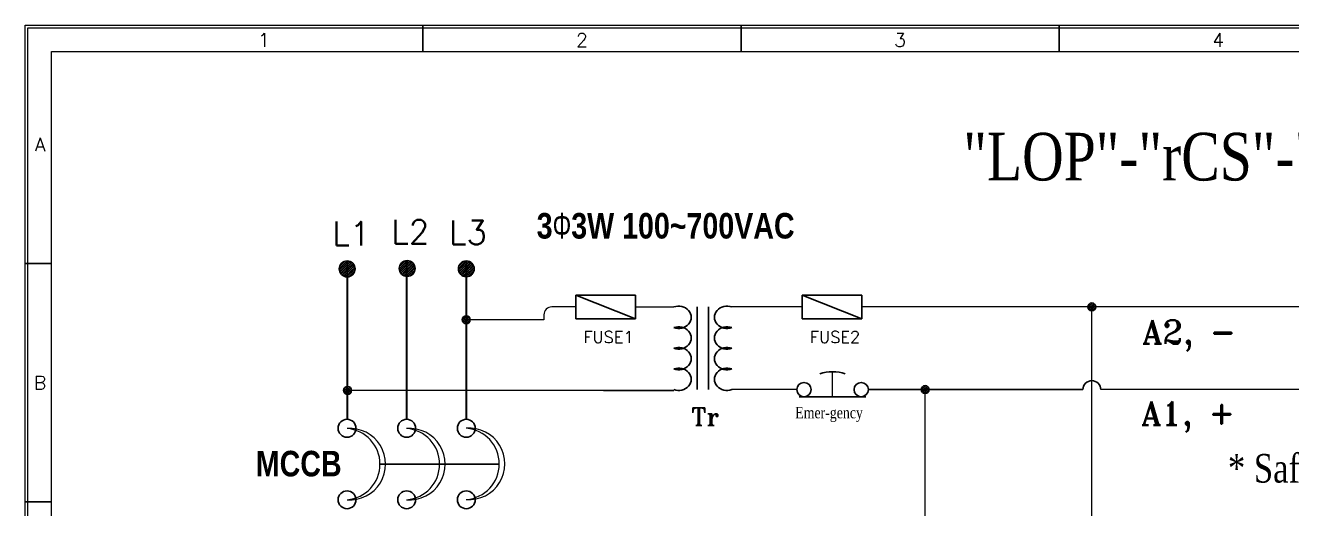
# Model space of a CAD drawing. Header units: millimetres. Extents: x 107 to 2900, y 85 to 3996.
# Drawn here: x 111.1 to 455, y 1792 to 1923.4 of the extents above; entities that cross this region are included whole.
import ezdxf
from ezdxf.enums import TextEntityAlignment as Align
from ezdxf.lldxf.tags import DXFTag

# ---------------------------------------------------------------- set-up
doc = ezdxf.new("R2010")
doc.units = ezdxf.units.MM
for name, color, linetype in [('1', 1, 'CENTER'), ('20', 2, 'Continuous'), ('30', 3, 'Continuous'), ('70', 7, 'Continuous')]:
    doc.layers.add(name, color=color, linetype=linetype)
doc.styles.add('ROMANS', font='ROMANS.shx', dxfattribs={"width": 0.7})
doc.styles.add('SIMPLEX', font='SIMPLEX')
doc.styles.add('SS', font='batang.ttc', dxfattribs={"width": 0.8})
doc.styles.add('STYLE2', font='romant.shx')
tags = doc.linetypes.add('CENTER', pattern=[2, 1.25, -0.25, 0.25, -0.25]).pattern_tags.tags
tags[10:11] = [DXFTag(74, 4), DXFTag(75, 0), DXFTag(340, '0'), DXFTag(46, 1.0), DXFTag(50, 0.0), DXFTag(44, 0.0), DXFTag(45, 0.0)]
tags[8:9] = [DXFTag(74, 4), DXFTag(75, 0), DXFTag(340, '0'), DXFTag(46, 1.0), DXFTag(50, 0.0), DXFTag(44, 0.0), DXFTag(45, 0.0)]
tags[6:7] = [DXFTag(74, 4), DXFTag(75, 0), DXFTag(340, '0'), DXFTag(46, 1.0), DXFTag(50, 0.0), DXFTag(44, 0.0), DXFTag(45, 0.0)]
tags[4:5] = [DXFTag(74, 4), DXFTag(75, 0), DXFTag(340, '0'), DXFTag(46, 1.0), DXFTag(50, 0.0), DXFTag(44, 0.0), DXFTag(45, 0.0)]

msp = doc.modelspace()

# ---------------------------------------------------------------- hatches: boundary and pattern name
at = {"layer": '70'}
h = msp.add_hatch(dxfattribs=at)
h.set_pattern_fill('ANSI33', color=256, scale=2.15937, style=0)
h.set_pattern_definition([(45, (1954.25425, 1215.34526), (-0.38172635, 0.38172635), []), (45, (1954.636, 1215.34526), (-0.38172635, 0.38172635), [0.26992129, -0.13496065])])
h.paths.add_polyline_path([(196.391, 1857.191, 1), (200.71, 1857.191, 1)])
h = msp.add_hatch(dxfattribs=at)
h.set_pattern_fill('ANSI33', color=256, scale=2.15937, style=0)
h.set_pattern_definition([(45, (1970.54496, 1215.4407), (-0.38172635, 0.38172635), []), (45, (1970.9267, 1215.4407), (-0.38172635, 0.38172635), [0.26992129, -0.13496065])])
h.paths.add_polyline_path([(212.682, 1857.286, 1), (217, 1857.286, 1)])
h = msp.add_hatch(dxfattribs=at)
h.set_pattern_fill('ANSI33', color=256, scale=2.15937, style=0)
h.set_pattern_definition([(45, (1986.59844, 1215.3729), (-0.38172635, 0.38172635), []), (45, (1986.98017, 1215.3729), (-0.38172635, 0.38172635), [0.26992129, -0.13496065])])
h.paths.add_polyline_path([(228.735, 1857.218, 1), (233.054, 1857.218, 1)])
h = msp.add_hatch(dxfattribs=at)
h.set_pattern_fill('ANSI33', color=256, scale=2.15937, style=0)
h.set_pattern_definition([(45, (2140.79003, 1258.50386), (-0.38172635, 0.38172635), []), (45, (2141.17176, 1258.50386), (-0.38172635, 0.38172635), [0.26992129, -0.13496065])])
h.paths.add_polyline_path([(400.752, 1847.933, 0.4142136), (399.673, 1846.853, 0.4142136), (400.752, 1845.774)])
h.paths.add_polyline_path([(400.752, 1847.933), (400.752, 1846.853), (401.832, 1846.853, 0.4142136)])
h.paths.add_polyline_path([(401.832, 1846.853), (400.752, 1846.853), (400.752, 1845.774, 0.4142136)])
h = msp.add_hatch(dxfattribs=at)
h.set_pattern_fill('ANSI33', color=256, scale=2.15937, style=0)
h.set_pattern_definition([(45, (1970.93203, 1255.0238), (-0.38172635, 0.38172635), []), (45, (1971.31376, 1255.0238), (-0.38172635, 0.38172635), [0.26992129, -0.13496065])])
h.paths.add_polyline_path([(230.894, 1844.453, 0.4142136), (229.815, 1843.373, 0.4142136), (230.894, 1842.294)])
h.paths.add_polyline_path([(230.894, 1844.453), (230.894, 1843.373), (231.974, 1843.373, 0.4142136)])
h.paths.add_polyline_path([(231.974, 1843.373), (230.894, 1843.373), (230.894, 1842.294, 0.4142136)])
h = msp.add_hatch(dxfattribs=at)
h.set_pattern_fill('ANSI33', color=256, scale=2.15937, style=0)
h.set_pattern_definition([(45, (1938.7048, 1235.80165), (-0.38172635, 0.38172635), []), (45, (1939.0865, 1235.80165), (-0.38172635, 0.38172635), [0.26992129, -0.13496065])])
h.paths.add_polyline_path([(198.667, 1825.231, 0.4142136), (197.588, 1824.151, 0.4142136), (198.667, 1823.072)])
h.paths.add_polyline_path([(198.667, 1825.231), (198.667, 1824.151), (199.747, 1824.151, 0.4142136)])
h.paths.add_polyline_path([(199.747, 1824.151), (198.667, 1824.151), (198.667, 1823.072, 0.4142136)])
h = msp.add_hatch(dxfattribs=at)
h.set_pattern_fill('ANSI33', color=256, scale=2.15937, style=0)
h.set_pattern_definition([(45, (2095.5323, 1236.03027), (-0.38172635, 0.38172635), []), (45, (2095.91403, 1236.03027), (-0.38172635, 0.38172635), [0.26992129, -0.13496065])])
h.paths.add_polyline_path([(355.495, 1825.46, 0.4142136), (354.415, 1824.38, 0.4142136), (355.495, 1823.3)])
h.paths.add_polyline_path([(355.495, 1825.46), (355.495, 1824.38), (356.574, 1824.38, 0.4142136)])
h.paths.add_polyline_path([(356.574, 1824.38), (355.495, 1824.38), (355.495, 1823.3, 0.4142136)])

# ---------------------------------------------------------------- linework, layer by layer
at = {"color": 0, "lineweight": 30}
for p, q in [((198.504, 1859.349), (198.504, 1816.295)), ((214.699, 1859.441), (214.699, 1816.295)), ((230.894, 1859.377), (230.894, 1816.295))]:
    msp.add_line(p, q, dxfattribs=at)
at = {"color": 0, "lineweight": 15}
for p, q in [((260.623, 1846.853), (254.112, 1846.853)), ((276.818, 1846.853), (287.251, 1846.853)), ((322.135, 1846.853), (303.002, 1846.853)), ((395.038, 1846.853), (338.33, 1846.853)), ((726.655, 1846.853), (395.038, 1846.853)), ((251.953, 1843.373), (230.894, 1843.373)), ((251.953, 1844.694), (251.953, 1843.373)), ((268.129, 1824.151), (198.667, 1824.151)), ((320.636, 1824.38), (303.002, 1824.38)), ((623.387, 1824.38), (403.182, 1824.38))]:
    msp.add_line(p, q, dxfattribs=at)
at = {"color": 7}
for p, q in [((293.551, 1824.38), (293.551, 1846.853)), ((296.702, 1846.853), (296.702, 1824.38))]:
    msp.add_line(p, q, dxfattribs=at)
for p, q in [((268.129, 1824.151), (272.162, 1824.151)), ((272.162, 1824.151), (287.251, 1824.151))]:
    msp.add_line(p, q)
at = {"color": 0, "linetype": 'ByBlock'}
for p, q in [((355.495, 1824.38), (340.071, 1824.38)), ((398.323, 1824.38), (355.495, 1824.38))]:
    msp.add_line(p, q, dxfattribs=at)
at = {"color": 1, "linetype": 'ByBlock'}
msp.add_line((321.284, 1822.407), (339.423, 1822.407), dxfattribs=at)
at = {"color": 0}
msp.add_line((207.455, 1804.148), (239.846, 1804.148), dxfattribs=at)
at = {"color": 1, "linetype": 'ByBlock'}
for centre in [(322.58, 1824.38), (338.127, 1824.38)]:
    msp.add_circle(centre, 1.943, dxfattribs=at)
at = {"color": 0, "lineweight": 15}
msp.add_arc((254.112, 1844.694), 2.159, 90, 180, dxfattribs=at)
at = {"color": 0}
msp.add_arc((400.753, 1824.38), 2.429, 0, 180, dxfattribs=at)
at = {"color": 7}
for centre, major_axis, start_param, end_param in [((288.563, 1844.044), (3.413, 0), 4.3175972, 8.2487734), ((301.69, 1844.044), (3.413, 0), 1.1760053, 5.1071807), ((288.563, 1838.426), (-3.413, 0), 1.1760046, 5.1071807), ((301.69, 1838.426), (3.413, 0), 1.1760053, 5.1071807), ((288.563, 1832.807), (-3.413, 0), 1.1760046, 5.1071807), ((301.69, 1832.807), (3.413, 0), 1.1760053, 5.1071807), ((288.563, 1827.189), (-3.413, 0), 1.1760046, 5.1071807), ((301.69, 1827.189), (3.413, 0), 1.1760053, 5.1071814)]:
    msp.add_ellipse(centre, major_axis=major_axis, ratio=0.8917246, start_param=start_param, end_param=end_param, dxfattribs=at)
at = {"color": 1}
msp.add_ellipse((330.353, 1824.38), major_axis=(-7.774, 0), ratio=0.6201867, start_param=4.251835, end_param=5.172943, dxfattribs=at)
at = {"layer": '1', "color": 0}
for p, q in [((260.623, 1850.093), (276.818, 1843.614)), ((260.623, 1850.093), (276.818, 1850.093)), ((260.623, 1843.614), (260.623, 1850.093)), ((276.818, 1850.093), (276.818, 1843.614)), ((322.135, 1850.093), (338.33, 1850.093)), ((322.135, 1850.093), (338.33, 1843.614)), ((322.135, 1843.614), (322.135, 1850.093)), ((338.33, 1850.093), (338.33, 1843.614)), ((276.818, 1843.614), (260.623, 1843.614)), ((338.33, 1843.614), (322.135, 1843.614))]:
    msp.add_line(p, q, dxfattribs=at)
for centre in [(198.504, 1813.866), (214.699, 1813.866), (230.894, 1813.866), (198.504, 1794.431), (214.699, 1794.431), (230.894, 1794.431)]:
    msp.add_circle(centre, 2.429, dxfattribs=at)
at = {"layer": '20', "color": 0, "lineweight": 13}
msp.add_lwpolyline([(118.272, 1400.839), (118.272, 1916.281), (924.581, 1916.281), (924.581, 1400.839)], dxfattribs=at)
at = {"layer": '30', "color": 0}
for p, q in [((219.114, 1916.281), (219.114, 1923.407)), ((305.489, 1916.281), (305.489, 1923.407)), ((391.864, 1916.281), (391.864, 1923.407)), ((111.146, 1858.626), (118.272, 1858.626)), ((111.146, 1793.845), (118.272, 1793.845))]:
    msp.add_line(p, q, dxfattribs=at)
at = {"layer": '70', "lineweight": 15}
for p, q in [((400.756, 1598.411), (400.752, 1846.853)), ((355.498, 1479.041), (355.495, 1824.38))]:
    msp.add_line(p, q, dxfattribs=at)
at = {"layer": '70', "color": 1, "lineweight": 15}
msp.add_line((330.353, 1822.407), (330.353, 1829.201), dxfattribs=at)
at = {"layer": '70', "color": 0, "lineweight": 13}
for points in [[(931.707, 1340.377), (111.146, 1340.377), (111.146, 1923.407), (931.707, 1923.407)], [(931.059, 1341.025), (111.794, 1341.025), (111.794, 1922.759), (931.059, 1922.759)]]:
    msp.add_lwpolyline(points, close=True, dxfattribs=at)
at = {"layer": '70'}
for centre, radius in [((198.55, 1857.191), 2.159), ((214.841, 1857.286), 2.159), ((230.894, 1857.218), 2.159), ((400.752, 1846.853), 1.08), ((230.894, 1843.373), 1.08), ((198.667, 1824.151), 1.08), ((355.495, 1824.38), 1.08)]:
    msp.add_circle(centre, radius, dxfattribs=at)
at = {"layer": '70', "lineweight": 15}
for centre, start, end in [((199.27, 1804.118), 265.47912, 94.52088), ((197.738, 1804.118), 274.52088, 85.47912), ((215.465, 1804.118), 265.47912, 94.52088), ((213.933, 1804.118), 274.52088, 85.47912), ((231.66, 1804.179), 265.47912, 94.52088), ((230.129, 1804.179), 274.52088, 85.47912)]:
    msp.add_arc(centre, 9.717, start, end, dxfattribs=at)

# ---------------------------------------------------------------- texts
at = {"color": 0, "style": 'SS', "width": 0.8}
msp.add_text('"LOP"-"rCS"-"MCC"/Y-Δ Operation', height=12.96, dxfattribs=at).set_placement((365.857, 1881.228))
at = {"color": 0}
for s, height, style, p in [('L1', 6.4781, 'SIMPLEX', (194.549, 1863.561)), ('L2', 6.4781, 'SIMPLEX', (210.564, 1864.033)), ('L3', 6.4781, 'SIMPLEX', (226.245, 1863.837)), ('A2, -', 6.4201, 'STYLE2', (414.459, 1836.806)), ('FUSE1', 3.2101, 'STYLE2', (262.693, 1837.053)), ('FUSE2', 3.2101, 'STYLE2', (324.205, 1837.053)), ('Tr ', 4.8151, 'STYLE2', (291.968, 1814.587)), ('A1, +', 6.4201, 'STYLE2', (414.176, 1814.732))]:
    msp.add_text(s, height=height, dxfattribs=dict(at, style=style)).set_placement(p)
at = {"color": 1, "style": 'SS', "width": 0.8}
for s, height, p in [('Emer-gency', 3.1095, (320.224, 1816.569)), ('* Safety Factor Wiring', 7.776, (437.719, 1799.103))]:
    msp.add_text(s, height=height, dxfattribs=at).set_placement(p)
at = {"layer": '30', "color": 0, "style": 'SIMPLEX'}
for s, p in [('1', (175.927, 1919.421)), ('2', (262.302, 1919.421)), ('3', (348.677, 1919.421)), ('4', (435.051, 1919.421)), ('A', (115.141, 1891.016)), ('B', (115.141, 1826.235))]:
    msp.add_text(s, height=3.671, dxfattribs=at).set_placement(p, align=Align.MIDDLE)
at = {"layer": '70', "lineweight": 13, "char_height": 6.93822, "attachment_point": 1, "style": 'ROMANS'}
for s, insert, width in [('{\\fArial Black|b0|i0|c0|p34;3\\fGulim|b0|i0|c129|p34;Φ\\fArial Black|b0|i0|c0|p34;3W 100~700VAC}', (250.006, 1872.384), 80.814), ('{\\fArial Black|b0|i0|c0|p34;MCCB}', (173.736, 1807.732), 30.93787)]:
    msp.add_mtext(s, dxfattribs=dict(at, insert=insert, width=width))

doc.saveas('drawing.dxf')
